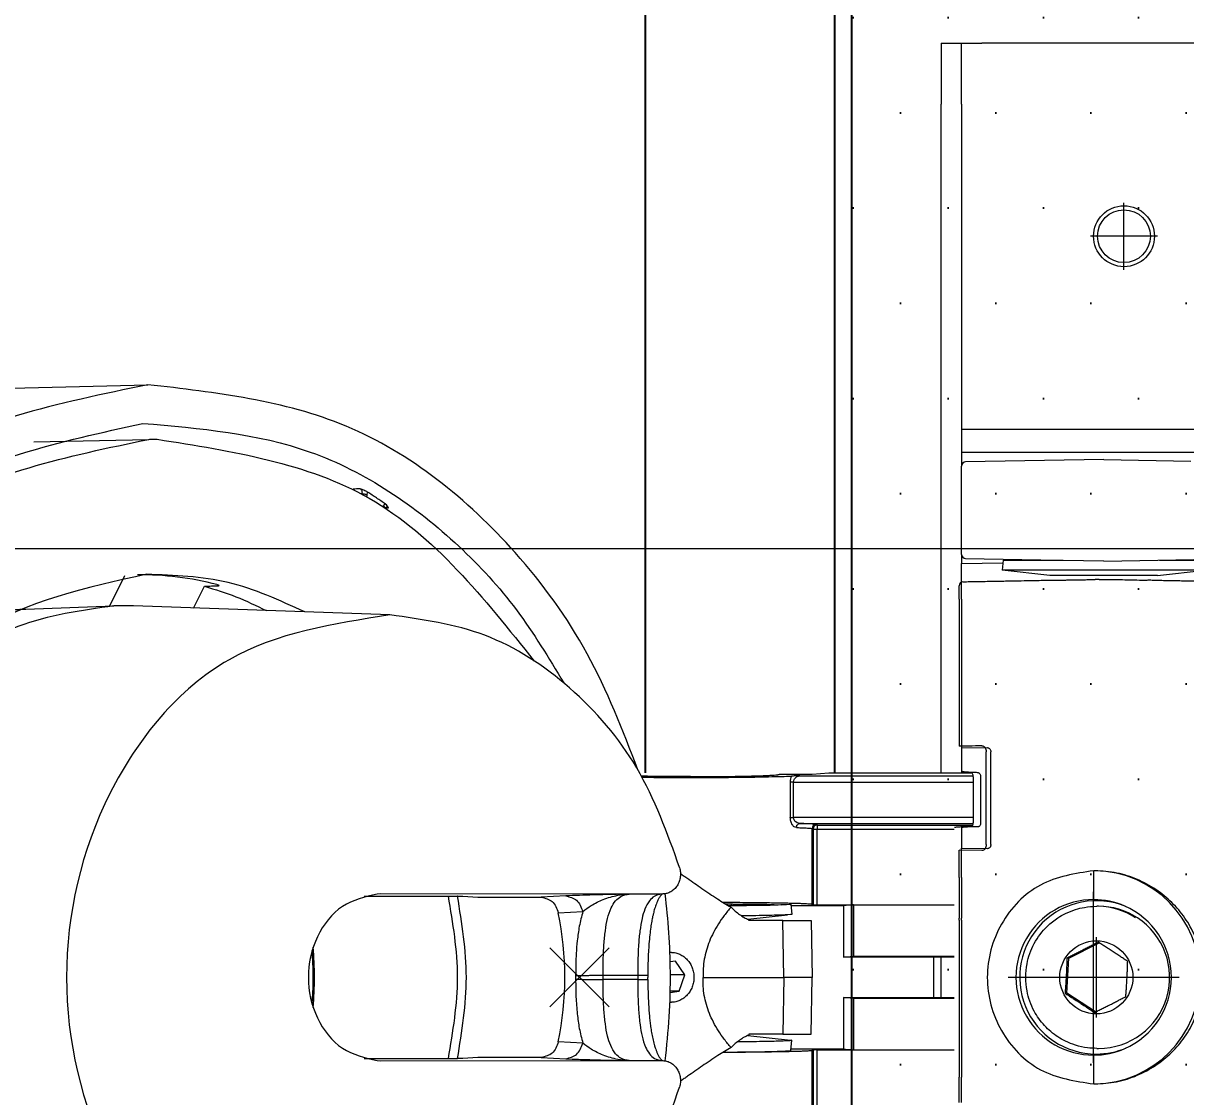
# Model space of a CAD drawing. Header units: millimetres. Extents: x 1734 to 22014, y 983 to 3953.
# Drawn here: x 11753 to 11810.3, y 2185.3 to 2238.1 of the extents above; entities that cross this region are included whole.
import ezdxf

# ---------------------------------------------------------------- set-up
doc = ezdxf.new("R2010")
doc.units = ezdxf.units.MM
doc.linetypes.add('DOT_CENTER', pattern=[14, 12, -1, 0, -1])
for name, color, linetype in [('LD_base', 144, 'Continuous'), ('LD_beam', 240, 'Continuous'), ('LD_quote', 242, 'Continuous')]:
    doc.layers.add(name, color=color, linetype=linetype)
doc.layers.add('LD_light', color=240, linetype='Continuous', lineweight=5)
doc.layers.add('LD_text', color=7, linetype='Continuous', lineweight=9)
doc.styles.add('SIMPLEX', font='SIMPLEX.SHX', dxfattribs={"width": 0.65})
doc.dimstyles.new('Illuminazione 1_100', dxfattribs={"dimtxt": 9, "dimasz": 3, "dimexe": 0.05, "dimexo": 0.05, "dimgap": 1.5, "dimtad": 0, "dimdec": 0, "dimlfac": -1, "dimzin": 0, "dimdsep": 46, "dimtxsty": 'SIMPLEX', "dimblk": 'LINEET2S', "dimcen": 0, "dimdle": 0.1, "dimse1": 1, "dimse2": 1, "dimclrd": 7, "dimclrt": 256, "dimadec": 0, "dimazin": 0, "dimtfac": 1, "dimtdec": 0, "dimtix": 1, "dimtmove": 2, "dimatfit": 3, "dimldrblk": 'OBLIQUE', "dimfxl": 1, "dimtolj": 1, "dimarcsym": 0})

# ---------------------------------------------------------------- blocks, each defined once
blk = doc.blocks.new('LINEET2S')
at = {"color": 5}
blk.add_line((0.5, 0.5), (-0.5, -0.5), dxfattribs=at)
blk.add_line((-1, 0), (0, 0))
blk = doc.blocks.new('*D152')
at = {"layer": 'DEFPOINTS', "color": 0, "transparency": 16777216}
for p in [(11443.833, 2471.157), (11913.833, 2471.157), (11913.833, 2037.637)]:
    blk.add_point(p, dxfattribs=at)
at = {"layer": 'LD_quote', "color": 7, "lineweight": -2, "transparency": 16777216}
for p, q in [((11446.833, 2037.637), (11669.812, 2037.637)), ((11910.833, 2037.637), (11687.855, 2037.637))]:
    blk.add_line(p, q, dxfattribs=at)
at = {"layer": 'LD_quote', "color": 7, "lineweight": -2, "transparency": 16777216, "xscale": 3, "yscale": 3, "zscale": 3, "rotation": 180}
blk.add_blockref('LINEET2S', (11443.833, 2037.637), dxfattribs=at)
at = {"layer": 'LD_quote', "color": 7, "lineweight": -2, "transparency": 16777216, "xscale": 3, "yscale": 3, "zscale": 3}
blk.add_blockref('LINEET2S', (11913.833, 2037.637), dxfattribs=at)
at = {"layer": 'LD_quote', "transparency": 16777216, "insert": (11678.833, 2037.637), "char_height": 9, "attachment_point": 5, "style": 'SIMPLEX'}
blk.add_mtext('\\A1;470', dxfattribs=at)
blk = doc.blocks.new('_Oblique')
at = {"color": 0, "linetype": 'ByBlock', "lineweight": -2}
blk.add_line((-0.5, -0.5), (0.5, 0.5), dxfattribs=at)
blk = doc.blocks.new('*D155')
at = {"layer": 'DEFPOINTS', "color": 0, "transparency": 16777216}
for p in [(11798.244, 2262.657), (11798.244, 2119.657), (11890.01, 2119.657)]:
    blk.add_point(p, dxfattribs=at)
at = {"layer": 'LD_quote', "color": 7, "lineweight": -2, "transparency": 16777216}
for p, q in [((11890.01, 2259.657), (11890.01, 2199.621)), ((11890.01, 2122.657), (11890.01, 2182.693))]:
    blk.add_line(p, q, dxfattribs=at)
at = {"layer": 'LD_quote', "color": 7, "lineweight": -2, "transparency": 16777216, "xscale": 3, "yscale": 3, "zscale": 3}
for p, rotation in [((11890.01, 2262.657), 90), ((11890.01, 2119.657), 270)]:
    blk.add_blockref('LINEET2S', p, dxfattribs=dict(at, rotation=rotation))
at = {"layer": 'LD_quote', "transparency": 16777216, "insert": (11890.01, 2191.157), "char_height": 9, "attachment_point": 5, "rotation": 90, "style": 'SIMPLEX'}
blk.add_mtext('\\A1;143', dxfattribs=at)
blk = doc.blocks.new('basepuremagnetrealepianta')
at = {"layer": 'LD_light', "linetype": 'Continuous'}
for p, q in [((-4.6, -5.4089), (-4.6, -10.2)), ((-2.7, -10.2), (-2.7, -5.4089)), ((-2.5865, -10.3), (-2.5865, -5.4)), ((-2.05, -9.6), (-2.0619, -8.9197)), ((-2.0548, -9.3243), (-2.0548, -9.1054)), ((-1.9798, -9.3346), (-2.0051, -9.1)), ((-2.0051, -9.1), (-2.0051, -10.1)), ((-2.55, -9.6), (-2.5425, -9.1699)), ((-1.9798, -9.3346), (-1.9798, -9.4)), ((-1.9798, -9.4), (-1.9798, -9.8)), ((-2.55, -9.6), (-2.5381, -10.2803)), ((-2.0548, -9.8), (-2.051, -9.6)), ((-2.051, -9.6), (-2.05, -9.6)), ((-1.96, -9.6024), (-1.96, -9.5826)), ((-1.96, -9.622), (-1.96, -9.6419)), ((-0.3829, -9.6493), (-0.525, -9.6493)), ((-0.0944, -9.7725), (-0.1706, -9.623)), ((0.1706, -9.6403), (0.0785, -9.7817)), ((0.35, -9.6345), (0.35, -9.6249)), ((0.525, -9.6493), (0.3829, -9.6493)), ((-0.0944, -9.7725), (-0.0944, -9.781)), ((0.0785, -9.7817), (-0.0944, -9.7725)), ((0.0785, -9.7817), (0.0785, -9.7901)), ((-2.0629, -10.2803), (-2.0548, -9.8184)), ((-2.0548, -9.8184), (-2.0548, -9.8)), ((-2.0548, -9.8184), (-2.0548, -9.8)), ((-2.0548, -10.0946), (-2.0548, -9.8184)), ((-1.9798, -9.8), (-1.9798, -9.8654)), ((-1.9798, -9.8654), (-2.0051, -10.1)), ((-2.0548, -10.0946), (-2.0051, -10.1)), ((-2.0378, -10.3), (-2.0413, -10.0961)), ((-1.1305, -10.1706), (-1.1305, -10.1717)), ((-1.1305, -10.1717), (-1.1283, -10.3)), ((-0.6541, -10.1784), (-1.1109, -10.1784)), ((-0.6542, -10.1556), (-1.1108, -10.1556)), ((-0.6367, -10.3), (-0.6345, -10.1717)), ((-0.6345, -10.1717), (-0.6345, -10.1706)), ((-4.6, -10.3), (-4.6, -10.2)), ((-2.7, -10.3), (-2.7, -10.2)), ((-0.988, -10.2062), (-0.7615, -10.2062)), ((-0.6245, -10.1999), (-0.6267, -10.3122)), ((-4.3, -10.3), (-4.6, -10.3)), ((-4.6, -10.4), (-4.6, -10.3)), ((-4.3, -10.3), (-2.7, -10.3)), ((-2.7, -10.3), (-2.5181, -10.3)), ((-2.5, -10.3), (-2.5181, -10.3)), ((-2.5, -10.3), (-2.5181, -10.3)), ((-2.0829, -10.3), (-2.5, -10.3)), ((-2.0829, -10.3), (-2.5, -10.3)), ((-2.0829, -10.3), (-2.0378, -10.3)), ((-2.0829, -10.3), (-2.0378, -10.3)), ((-1.9281, -10.3), (-2.0378, -10.3)), ((-1.9281, -10.3), (-2.0378, -10.3)), ((-1.8622, -10.3), (-1.9281, -10.3)), ((-1.8622, -10.3), (-1.9281, -10.3)), ((-1.8622, -10.3), (-1.8422, -10.3)), ((-1.8622, -10.3), (-1.8422, -10.3)), ((-1.8422, -10.3), (-1.63, -10.3)), ((-1.8422, -10.3), (-1.63, -10.3)), ((-1.63, -10.3), (-1.53, -10.3)), ((-1.63, -10.3), (-1.53, -10.3)), ((-1.53, -10.3), (-1.3181, -10.3)), ((-1.53, -10.3), (-1.3181, -10.3)), ((-1.3181, -10.3), (-1.3083, -10.3)), ((-1.3181, -10.3), (-1.3083, -10.3)), ((-1.3083, -10.3), (-1.2987, -10.3)), ((-1.3083, -10.3), (-1.2987, -10.3)), ((-1.2987, -10.3), (-1.1383, -10.3)), ((-1.2987, -10.3), (-1.1383, -10.3)), ((-1.1383, -10.3), (-1.1283, -10.3)), ((-1.1383, -10.3), (-1.1283, -10.3)), ((-1.1283, -10.3), (-1.015, -10.3)), ((-1.1283, -10.3), (-1.015, -10.3)), ((-1.1283, -10.3), (-1.015, -10.3)), ((-1.015, -10.3), (-1.008, -10.3)), ((-1.015, -10.3), (-1.008, -10.3)), ((-0.7374, -10.3), (-0.6367, -10.3)), ((-0.7374, -10.3), (-0.6367, -10.3)), ((-0.7374, -10.3), (-0.6367, -10.3)), ((-0.6349, -10.3), (-0.6367, -10.3)), ((-0.6349, -10.3), (-0.6367, -10.3)), ((-0.6349, -10.3), (-0.6367, -10.3)), ((-0.6267, -10.3), (-0.6349, -10.3)), ((-0.6267, -10.3), (-0.6349, -10.3)), ((-0.6267, -10.3), (-0.6349, -10.3)), ((-0.6167, -10.2999), (-0.6267, -10.3)), ((-0.6167, -10.2999), (-0.6267, -10.3)), ((-0.6167, -10.2999), (-0.6267, -10.3)), ((-0.4923, -10.2999), (-0.6167, -10.2999)), ((-0.4923, -10.2999), (-0.6167, -10.2999)), ((-0.4923, -10.2999), (-0.6167, -10.2999)), ((-0.4923, -10.2999), (-0.3013, -10.3)), ((-0.4923, -10.2999), (-0.3013, -10.3)), ((-0.3013, -10.3), (-0.2917, -10.3)), ((-0.3013, -10.3), (-0.2917, -10.3)), ((-0.2819, -10.3), (-0.2917, -10.3)), ((-0.2819, -10.3), (-0.2917, -10.3)), ((-0.2819, -10.3), (-0.1998, -10.3)), ((-0.2819, -10.3), (-0.1998, -10.3)), ((-0.1998, -10.3), (-0.1, -10.3)), ((-0.1998, -10.3), (-0.1, -10.3)), ((-0.1, -10.3), (0.1, -10.3)), ((-0.1, -10.3), (0.1, -10.3)), ((0.1, -10.3), (0.1998, -10.3)), ((0.1, -10.3), (0.1998, -10.3)), ((0.1998, -10.3), (0.2819, -10.3)), ((0.1998, -10.3), (0.2819, -10.3)), ((0.2819, -10.3), (0.2917, -10.3)), ((0.2819, -10.3), (0.2917, -10.3)), ((0.2917, -10.3), (0.3013, -10.3)), ((0.2917, -10.3), (0.3013, -10.3)), ((0.3013, -10.3), (0.4923, -10.2999)), ((0.3013, -10.3), (0.4923, -10.2999)), ((0.6167, -10.2999), (0.4923, -10.2999)), ((0.6167, -10.2999), (0.4923, -10.2999)), ((0.6167, -10.2999), (0.4923, -10.2999)), ((-1.8622, -10.3122), (-1.9281, -10.3122)), ((-1.8622, -10.3122), (-1.8422, -10.3122)), ((-1.8422, -10.3122), (-1.63, -10.3122)), ((-1.63, -10.3122), (-1.53, -10.3122)), ((-1.53, -10.3122), (-1.3181, -10.3122)), ((-1.3181, -10.3122), (-1.3083, -10.3122)), ((-1.3083, -10.3122), (-1.2987, -10.3122)), ((-1.2987, -10.3122), (-1.1383, -10.3122)), ((-0.6167, -10.3121), (-0.6267, -10.3122)), ((-0.4923, -10.3121), (-0.6167, -10.3121)), ((-0.4923, -10.3121), (-0.3013, -10.3122)), ((-0.3013, -10.3122), (-0.2917, -10.3122)), ((-0.2819, -10.3122), (-0.2917, -10.3122)), ((-0.2819, -10.3122), (-0.1998, -10.3122)), ((-0.1998, -10.3122), (-0.1, -10.3122)), ((-0.1, -10.3122), (0.1, -10.3122)), ((0.1, -10.3122), (0.1998, -10.3122)), ((0.1998, -10.3122), (0.2819, -10.3122)), ((0.2819, -10.3122), (0.2917, -10.3122)), ((0.2917, -10.3122), (0.3013, -10.3122)), ((0.3013, -10.3122), (0.4923, -10.3121)), ((0.6167, -10.3121), (0.4923, -10.3121)), ((-4.6, -10.4), (-4.3, -10.4)), ((-1.008, -10.4), (-4.3, -10.4)), ((0.1, -10.4), (-0.1, -10.4))]:
    blk.add_line(p, q, dxfattribs=at)
at = {"layer": 'LD_light', "linetype": 'DOT_CENTER'}
for p, q in [((0, -9.2282), (0, -10.0706)), ((-3.65, -9.335), (-3.65, -9.665)), ((0, -9.4382), (0, -9.8342)), ((-3.485, -9.5), (-3.815, -9.5)), ((0.4212, -9.6494), (-0.4212, -9.6494)), ((0.198, -9.6362), (-0.198, -9.6362))]:
    blk.add_line(p, q, dxfattribs=at)
at = {"layer": 'LD_light', "linetype": 'Continuous'}
for centre, radius in [((-3.65, -9.5), 0.15), ((-3.65, -9.5), 0.13), ((0, -9.6362), 0.18)]:
    blk.add_circle(centre, radius, dxfattribs=at)
for centre, radius, start, end in [((0, -9.6494), 0.525, 0.7268, 179.2731), ((0, -9.6494), 0.3829, 23.5736, 156.4264), ((0, -9.6249), 0.35, 0, 146.9803), ((0, -9.6249), 0.35, 146.9803, 180), ((-0.0001, -9.6347), 0.3501, 146.942, 178.3912), ((0, -9.6494), 0.3829, 156.4264, 179.9825), ((0, -9.6362), 0.3776, 157.2704, 0), ((0, -9.6362), 0.3776, 0, 22.7296), ((0, -9.6494), 0.3829, 0.0175, 23.5736), ((0, -9.6492), 0.525, 179.2928, 180.007), ((0, -9.6494), 0.3829, 179.9825, 0.0175), ((0, -9.6297), 0.3501, 179.2147, 180.7853), ((0, -9.6297), 0.3501, 359.2147, 0.7853), ((0, -9.646), 0.525, 359.643, 0.357), ((-2.5181, -10.28), 0.02, 181, 270), ((-2.0829, -10.28), 0.02, 270, 359), ((-1.9281, -10.2922), 0.02, 183.604, 269.8816)]:
    blk.add_arc(centre, radius, start, end, dxfattribs=at)
for points in [[(-1.9561, -9.3872), (-1.9563, -9.3868), (-1.9565, -9.3863), (-1.9561, -9.3618), (-1.9556, -9.3348), (-1.9551, -9.3055), (-1.9546, -9.2745), (-1.954, -9.2421), (-1.9534, -9.2088), (-1.9528, -9.1752), (-1.9522, -9.145), (-1.9517, -9.1179), (-1.9513, -9.0939), (-1.9509, -9.0727), (-1.9506, -9.0543), (-1.9503, -9.0385), (-1.95, -9.0252), (-1.9498, -9.0142), (-1.9497, -9.0053), (-1.9495, -8.9985), (-1.9492, -8.9817), (-1.9489, -8.9672), (-1.9487, -8.9552), (-1.9485, -8.9456), (-1.9483, -8.9385), (-1.9482, -8.934), (-1.9482, -8.9329), (-1.9481, -8.932), (-1.9481, -8.9315), (-1.9481, -8.931)], [(0.525, -9.6427), (0.5139, -9.5364), (0.4824, -9.4349), (0.4333, -9.3438), (0.3696, -9.2656), (0.294, -9.2012), (0.2062, -9.152), (0.1071, -9.1197), (0.0015, -9.1079), (-0.1044, -9.1192), (-0.204, -9.151), (-0.2922, -9.2), (-0.3683, -9.2642), (-0.4324, -9.3424), (-0.482, -9.4336), (-0.5138, -9.5356), (-0.525, -9.6427)], [(-1.9566, -9.4122), (-1.9565, -9.4077), (-1.9564, -9.4034), (-1.9562, -9.3947), (-1.9561, -9.3898), (-1.9561, -9.3877), (-1.9561, -9.3872)], [(-1.96, -9.5826), (-1.9586, -9.5069), (-1.9566, -9.4122)], [(-0.0785, -9.4817), (-0.0897, -9.4985), (-0.1014, -9.516), (-0.1134, -9.5344), (-0.1257, -9.5532)], [(0.0944, -9.4909), (0.0739, -9.4894), (0.0526, -9.4879), (0.0306, -9.4865), (0.0083, -9.4853), (-0.0142, -9.4841), (-0.0363, -9.4832), (-0.0578, -9.4824), (-0.0785, -9.4817)], [(0.173, -9.6451), (0.1636, -9.6264), (0.1539, -9.607), (0.144, -9.5873), (0.1338, -9.5672), (0.1236, -9.5473), (0.1136, -9.5278), (0.1039, -9.5089), (0.0944, -9.4909)], [(-0.1257, -9.5532), (-0.138, -9.5721), (-0.1501, -9.5909), (-0.1617, -9.6091), (-0.173, -9.6267)], [(-1.96, -9.622), (-1.9599, -9.6122), (-1.96, -9.6024)], [(-1.9564, -9.8122), (-1.9568, -9.787), (-1.9572, -9.7642), (-1.9577, -9.7357), (-1.9585, -9.6892), (-1.959, -9.6658), (-1.96, -9.6419)], [(-0.525, -9.6493), (-0.4547, -9.9113), (-0.2625, -10.1032), (0, -10.1734), (0.2625, -10.1032), (0.4547, -9.9113), (0.525, -9.6493)], [(0.35, -9.6345), (0.347, -9.6801), (0.3341, -9.7388), (0.3142, -9.7885), (0.2934, -9.8251), (0.2372, -9.8916), (0.1662, -9.9422), (0.0662, -9.9778), (0, -9.9842), (-0.0662, -9.9778), (-0.1662, -9.9422), (-0.2519, -9.8773), (-0.2934, -9.8251), (-0.3142, -9.7885), (-0.3341, -9.7388), (-0.3448, -9.6942), (-0.35, -9.6345)], [(-0.173, -9.6267), (-0.1636, -9.6446), (-0.1539, -9.6633), (-0.144, -9.6827), (-0.1338, -9.7025), (-0.1236, -9.7227), (-0.1136, -9.7425), (-0.1039, -9.7621), (-0.0944, -9.781)], [(0.1257, -9.7166), (0.138, -9.6978), (0.1501, -9.6795), (0.1618, -9.6619), (0.173, -9.6451)], [(0.0785, -9.7901), (0.0897, -9.7725), (0.1014, -9.7543), (0.1134, -9.7356), (0.1257, -9.7166)], [(-0.0944, -9.781), (-0.0739, -9.7816), (-0.0526, -9.7825), (-0.0306, -9.7834), (-0.0083, -9.7845), (0.0142, -9.7858), (0.0363, -9.7872), (0.0578, -9.7886), (0.0785, -9.7901)], [(-1.9561, -9.837), (-1.9561, -9.8342), (-1.9562, -9.829), (-1.9563, -9.8226), (-1.9564, -9.8161), (-1.9564, -9.8142), (-1.9564, -9.8122)], [(-1.9481, -10.2934), (-1.9485, -10.2767), (-1.9492, -10.2412), (-1.9496, -10.2229), (-1.9501, -10.1946), (-1.9509, -10.1543), (-1.9518, -10.1002), (-1.9524, -10.0676), (-1.9533, -10.0219), (-1.9543, -9.963), (-1.9556, -9.8906), (-1.956, -9.8641), (-1.9561, -9.837)], [(-1.14, -10.1999), (-1.1395, -10.1948), (-1.1371, -10.19), (-1.1331, -10.1859), (-1.1322, -10.1851), (-1.1305, -10.1839)], [(-1.1305, -10.1706), (-1.1293, -10.1654), (-1.1256, -10.1607), (-1.119, -10.157), (-1.1108, -10.1556)], [(-1.1305, -10.1839), (-1.1223, -10.1801), (-1.1126, -10.1784), (-1.1118, -10.1784), (-1.1109, -10.1784)], [(-0.6542, -10.1556), (-0.6463, -10.1569), (-0.6394, -10.1607), (-0.6357, -10.1654), (-0.6345, -10.1706)], [(-0.6541, -10.1784), (-0.6535, -10.1784), (-0.6529, -10.1784), (-0.6428, -10.1801), (-0.6345, -10.1839)], [(-0.6345, -10.1839), (-0.6335, -10.1846), (-0.6319, -10.1859), (-0.6263, -10.1926), (-0.6245, -10.1999)], [(-1.14, -10.1999), (-1.1389, -10.2646), (-1.1383, -10.3122)], [(-1.0078, -10.2172), (-1.0085, -10.2357), (-1.0092, -10.2522), (-1.01, -10.2664), (-1.0109, -10.2783), (-1.0118, -10.2877), (-1.0128, -10.2945), (-1.0133, -10.2969), (-1.0139, -10.2986), (-1.0144, -10.2993), (-1.015, -10.3)], [(-1.0078, -10.2172), (-1.0063, -10.2131), (-1.0023, -10.2098), (-0.9957, -10.2071), (-0.988, -10.2062)], [(-0.7615, -10.2062), (-0.7534, -10.2072), (-0.747, -10.2098), (-0.7432, -10.2132), (-0.7417, -10.2172)], [(-0.7417, -10.2172), (-0.7413, -10.2361), (-0.7409, -10.2527), (-0.7405, -10.267), (-0.74, -10.2788), (-0.7394, -10.2881), (-0.7388, -10.2947), (-0.7385, -10.2969), (-0.7383, -10.2978), (-0.7375, -10.2997), (-0.7374, -10.3)]]:
    blk.add_spline(points, degree=3, dxfattribs=at)
blk = doc.blocks.new('braccettoespotmodulepianta')
at = {"layer": 'LD_light', "linetype": 'Continuous'}
for p, q in [((-1.008, 9.854), (-1.0078, 10.5553)), ((-0.992, 9.7115), (-0.992, 10.566)), ((-0.988, 10.5663), (-0.7615, 10.5663)), ((-0.962, 9.6808), (-0.962, 10.5663)), ((-0.7877, 10.5663), (-0.7877, 9.6808)), ((-0.7577, 9.7118), (-0.7577, 10.566)), ((-0.7503, 9.7969), (-0.7503, 10.5643)), ((-0.7303, 9.7969), (-0.7303, 10.4725)), ((-0.3568, 9.9765), (-0.3576, 10.4725)), ((-0.1039, 9.9765), (-0.1039, 10.4725)), ((-0.0998, 10.4725), (-0.1, 9.9264)), ((0.1, 9.9264), (0.0998, 10.4725)), ((0.1039, 10.4725), (0.1039, 9.9765)), ((0.3568, 9.9765), (0.3576, 10.4725)), ((0.1, 10.3725), (-0.1, 10.3725)), ((-0.3576, 9.7969), (-0.3568, 9.9765)), ((-0.3568, 9.9765), (-0.1039, 9.9765)), ((-0.1, 9.9264), (-0.1039, 9.9765)), ((0.1039, 9.9765), (0.1, 9.9264)), ((0.1039, 9.9765), (0.3568, 9.9765)), ((0.3576, 9.7969), (0.3568, 9.9765)), ((-0.3542, 9.6702), (-0.3542, 9.9264)), ((-0.3542, 9.9264), (-0.1, 9.9264)), ((0.1, 9.9264), (0.3542, 9.9264)), ((0.3542, 9.9264), (0.3542, 9.6702)), ((-1, 9.7725), (-1.008, 9.854)), ((-0.7503, 9.7969), (-0.7527, 9.7921)), ((-0.7503, 9.7969), (-0.7303, 9.7969)), ((-0.7303, 9.7769), (-0.7303, 9.7969)), ((-0.3576, 9.7969), (-0.7303, 9.7969)), ((0.7303, 9.7969), (0.3576, 9.7969)), ((-1, 9.6095), (-1, 9.7725)), ((-0.7327, 9.7721), (-0.7303, 9.7769)), ((-0.3604, 9.7721), (-0.7327, 9.7721)), ((-0.7303, 9.7769), (-0.358, 9.7769)), ((-0.3604, 9.7721), (-0.358, 9.7769)), ((-0.28, 9.7676), (0, 9.7725)), ((-0.28, 9.6284), (-0.28, 9.7676)), ((0, 9.7725), (0, 9.6321)), ((0.28, 9.7676), (0, 9.7725)), ((0.28, 9.6284), (0.28, 9.7676)), ((0.358, 9.7769), (0.7303, 9.7769)), ((0.358, 9.7769), (0.3604, 9.7721)), ((0.7327, 9.7721), (0.3604, 9.7721)), ((-0.962, 9.6808), (-0.962, 9.6643)), ((-0.7877, 9.6808), (-0.962, 9.6808)), ((-0.7877, 9.6644), (-0.7877, 9.6808)), ((-0.962, 9.6643), (-0.7877, 9.6644)), ((-0.36, 9.6671), (-0.3103, 9.6725)), ((-0.36, 9.5483), (-0.3564, 9.6228)), ((-0.3543, 9.6677), (-0.3542, 9.6702)), ((-0.3089, 9.6659), (-0.3078, 9.6508)), ((-0.2864, 9.4546), (-0.3078, 9.6508)), ((0, 9.6321), (-0.28, 9.6284)), ((-0.28, 9.6284), (-0.28, 9.4603)), ((0, 9.2352), (0, 9.6321)), ((0, 9.6321), (0.28, 9.6284)), ((0.28, 9.6284), (0.28, 9.4603)), ((0.2864, 9.4547), (0.3089, 9.6659)), ((0.36, 9.6671), (0.3098, 9.6725)), ((0.3542, 9.6702), (0.3543, 9.6677)), ((-0.36, 9.3928), (-0.36, 9.5483)), ((-0.3616, 9.3725), (-0.3521, 9.3725)), ((-0.0117, 9.1455), (-0.0802, 9.0996)), ((0.0685, 9.1171), (-0.0117, 9.1455)), ((-0.0117, 9.1455), (-0.0117, 9.0736)), ((0.0754, 9.0728), (0.0685, 9.1171)), ((0.0685, 9.1171), (0.0685, 9.073)), ((-0.0802, 9.0996), (-0.0759, 9.0728)), ((-0.4106, 9.0411), (-0.4105, 9.0369)), ((-0.4105, 9.0369), (-0.4098, 9.034)), ((-0.4098, 9.034), (-0.4102, 9.0319)), ((-0.4102, 9.0319), (-0.4102, 8.8712)), ((0.4102, 9.0319), (0.4103, 9.0361)), ((0.4102, 8.8712), (0.4102, 9.0319)), ((0.4103, 9.0361), (0.4106, 9.0411)), ((-0.0109, 8.963), (0, 8.9626)), ((-0.0108, 8.9621), (0, 8.9626)), ((0.0108, 8.963), (0, 8.9626)), ((-0.0103, 8.913), (0.0103, 8.913)), ((-0.0103, 8.7422), (-0.0103, 8.913)), ((0.0103, 8.913), (0.0103, 8.7422)), ((-0.4102, 8.8712), (-0.4105, 7.6455)), ((0.4105, 7.6455), (0.4102, 8.8712)), ((-0.3176, 8.5216), (-0.324, 8.6423)), ((-0.0096, 8.607), (0.0096, 8.607)), ((0.324, 8.6423), (0.3176, 8.5216)), ((-0.4009, 8.5581), (-0.3948, 8.4373)), ((0.3948, 8.4373), (0.4009, 8.5581)), ((-0.3948, 8.1249), (-0.3948, 8.4373)), ((0.3948, 8.4373), (0.3948, 8.1249)), ((-0.4, 8.0517), (-0.3948, 8.1249)), ((0.3948, 8.1249), (0.4, 8.0517)), ((-0.4, 8.025), (-0.4, 8.0517)), ((-0.4, 8.025), (-0.4, 8.0233)), ((-0.4, 8.025), (-0.4, 8.0233)), ((-0.4, 7.5656), (-0.4, 8.0233)), ((0.4, 8.0517), (0.4, 8.025)), ((0.4, 8.0233), (0.4, 8.025)), ((0.4, 8.0233), (0.4, 8.025)), ((0.4, 7.5656), (0.4, 8.0233)), ((0.4, 7.5656), (0.4, 8.0233)), ((-1.785, 7.6922), (-1.8292, 6.4284)), ((-2.331, 7.6695), (-2.3231, 7.6605)), ((-0.4105, 7.6455), (-0.4101, 7.6293)), ((0.4101, 7.6293), (0.4105, 7.6455)), ((-2.3766, 7.5802), (-2.3896, 7.5817)), ((-1.9309, 6.8484), (-1.9288, 6.8474)), ((-1.9288, 6.8474), (-1.9294, 6.8499)), ((-1.8188, 6.7247), (-1.926, 6.7783)), ((-2.8487, 3.7476), (-2.9188, 6.4996)), ((-2.6377, 5.9373), (-2.6496, 6.5038)), ((-1.977, 6.384), (-1.8284, 6.3096)), ((-1.814, 5.8979), (-1.8292, 6.3325))]:
    blk.add_line(p, q, dxfattribs=at)
at = {"layer": 'LD_light', "color": 253, "linetype": 'DOT_CENTER'}
for p, q in [((-0.1458, 8.4804), (0.1458, 8.7721)), ((-0.1458, 8.7721), (0.1458, 8.4804))]:
    blk.add_line(p, q, dxfattribs=at)
at = {"layer": 'LD_light', "linetype": 'Continuous'}
for centre, radius, start, end in [((-0.7303, 9.7969), 0.02, 180, 270), ((-0.7327, 9.7921), 0.02, 180.0175, 270.0175), ((-0.962, 9.7331), 0.0688, 244.9044, 270), ((0, 6.9534), 1.6001, 78.5528, 101.4472), ((-2.2949, 7.6454), 0.0434, 114.0395, 146.2374), ((-2.2998, 7.6758), 0.0158, 143.9411, 181.07), ((-2.3026, 7.6762), 0.0131, 183.123, 222.8973), ((-0.4849, 6.4608), 1.4978, 165.345, 180.4597), ((-0.4573, 6.3805), 1.3727, 177.9997, 182.0003)]:
    blk.add_arc(centre, radius, start, end, dxfattribs=at)
for points in [[(-0.988, 10.5663), (-0.9952, 10.5655), (-1.0024, 10.5627), (-1.0064, 10.5592), (-1.0078, 10.5553)], [(-0.7417, 10.5552), (-0.7431, 10.5591), (-0.747, 10.5627), (-0.7542, 10.5655), (-0.7615, 10.5663)], [(-0.7417, 10.5552), (-0.7413, 10.5364), (-0.7409, 10.5198), (-0.7405, 10.5055), (-0.74, 10.4937), (-0.7394, 10.4844), (-0.7388, 10.4778), (-0.7385, 10.4756), (-0.7383, 10.4747), (-0.738, 10.4735), (-0.738, 10.4734)], [(-0.3568, 9.9765), (-0.3564, 9.9718), (-0.3561, 9.9667), (-0.3558, 9.9611), (-0.3554, 9.955), (-0.3551, 9.9485), (-0.3548, 9.9416), (-0.3545, 9.9342), (-0.3542, 9.9264)], [(0.3542, 9.9264), (0.3545, 9.9342), (0.3548, 9.9416), (0.3551, 9.9485), (0.3554, 9.955), (0.3558, 9.9611), (0.3561, 9.9667), (0.3564, 9.9718), (0.3568, 9.9765)], [(-0.358, 9.7769), (-0.358, 9.7771), (-0.3579, 9.7785), (-0.3578, 9.78), (-0.3577, 9.783), (-0.3577, 9.7861), (-0.3577, 9.7897), (-0.3576, 9.7933), (-0.3576, 9.7969)], [(0.3576, 9.7969), (0.3576, 9.7933), (0.3577, 9.7897), (0.3577, 9.7861), (0.3577, 9.783), (0.3578, 9.7805), (0.3578, 9.7795), (0.358, 9.7772), (0.358, 9.7769)], [(-0.7527, 9.7921), (-0.7533, 9.7903), (-0.7539, 9.7863), (-0.7546, 9.7795), (-0.7553, 9.7691), (-0.7558, 9.7599), (-0.7564, 9.7477), (-0.757, 9.7318), (-0.7577, 9.7118)], [(-0.7377, 9.6944), (-0.7369, 9.7164), (-0.7361, 9.7349), (-0.7353, 9.7499), (-0.7345, 9.7611), (-0.7336, 9.7685), (-0.7327, 9.7721)], [(-0.3701, 9.3312), (-0.3698, 9.3893), (-0.3693, 9.444), (-0.3688, 9.4948), (-0.3683, 9.5412), (-0.3676, 9.583), (-0.367, 9.62), (-0.3663, 9.6523), (-0.3656, 9.68), (-0.3649, 9.7034), (-0.3642, 9.7227), (-0.3635, 9.7382), (-0.3628, 9.7504), (-0.362, 9.7619), (-0.3611, 9.7689), (-0.3604, 9.7721)], [(0.3604, 9.7721), (0.3611, 9.7689), (0.362, 9.7619), (0.3628, 9.7504), (0.3635, 9.7382), (0.3642, 9.7227), (0.3649, 9.7034), (0.3656, 9.68), (0.3663, 9.6523), (0.367, 9.62), (0.3676, 9.583), (0.3683, 9.5412), (0.3688, 9.4948), (0.3693, 9.444), (0.3698, 9.3893), (0.3701, 9.3312)], [(-0.962, 9.6808), (-0.9741, 9.6837), (-0.9846, 9.6923), (-0.9887, 9.6987), (-0.992, 9.7115)], [(-0.992, 9.7115), (-0.9918, 9.7003), (-0.9917, 9.6894), (-0.9915, 9.6791), (-0.9912, 9.6708)], [(-0.7577, 9.7118), (-0.7588, 9.7043), (-0.7651, 9.6924), (-0.7754, 9.6838), (-0.7877, 9.6808)], [(-0.7377, 9.6944), (-0.7415, 9.6839), (-0.7516, 9.6745), (-0.7684, 9.667), (-0.7877, 9.6644)], [(-0.7377, 9.6944), (-0.7518, 9.6995), (-0.7577, 9.7118)], [(-0.9856, 8.9352), (-0.9846, 9.0488), (-0.9843, 9.1662), (-0.9845, 9.2807), (-0.9853, 9.3864), (-0.9865, 9.4794), (-0.988, 9.5578), (-0.9896, 9.6212), (-0.9912, 9.6708)], [(-0.36, 9.6671), (-0.3592, 9.6644), (-0.3586, 9.6606)], [(-0.3586, 9.6606), (-0.3558, 9.6045), (-0.3535, 9.5008), (-0.352, 9.3607)], [(-0.3103, 9.6725), (-0.3095, 9.6697), (-0.3089, 9.6659)], [(-0.3078, 9.6508), (-0.3049, 9.5634), (-0.3028, 9.4247)], [(0.3089, 9.6659), (0.3094, 9.6698), (0.3098, 9.6725)], [(0.3098, 9.6725), (0.3113, 9.6667), (0.3127, 9.6498), (0.314, 9.6225), (0.3152, 9.5855), (0.3162, 9.5394), (0.3171, 9.4847), (0.3179, 9.4222), (0.3179, 9.413), (0.318, 9.4037)], [(0.3682, 9.3343), (0.3677, 9.3911), (0.3672, 9.4444), (0.3666, 9.4938), (0.3658, 9.5384), (0.365, 9.5766), (0.3641, 9.6084), (0.3631, 9.6337), (0.3621, 9.652), (0.3611, 9.6632), (0.36, 9.6671)], [(-0.9886, 9.1725), (-0.9886, 9.2251), (-0.9889, 9.2791), (-0.9894, 9.3333), (-0.9898, 9.3731), (-0.9904, 9.4115), (-0.9911, 9.4479), (-0.9919, 9.4814), (-0.9928, 9.5117), (-0.9937, 9.5382), (-0.9947, 9.5606), (-0.9958, 9.5788), (-0.9969, 9.5926), (-0.9979, 9.6022), (-0.9984, 9.6054), (-0.999, 9.6077), (-0.9995, 9.6086), (-1, 9.6095)], [(-0.3453, 9.3725), (-0.3264, 9.3934), (-0.3095, 9.415), (-0.2952, 9.4371), (-0.2842, 9.46)], [(-0.28, 9.4603), (-0.2807, 9.4603), (-0.2814, 9.4602), (-0.2833, 9.4601), (-0.2842, 9.46)], [(0.28, 9.4603), (0.2807, 9.4603), (0.2814, 9.4602), (0.2828, 9.4601), (0.2842, 9.46)], [(0.2842, 9.46), (0.2953, 9.4371), (0.3096, 9.4149), (0.3265, 9.3934), (0.3453, 9.3725)], [(-0.5114, 9.1235), (-0.4988, 9.1417), (-0.4877, 9.1577), (-0.4381, 9.2293), (-0.3864, 9.3059), (-0.3453, 9.3725)], [(-0.3624, 9.3435), (-0.3621, 9.3553), (-0.3619, 9.3655), (-0.3615, 9.3741), (-0.3612, 9.3811), (-0.3609, 9.3863), (-0.3606, 9.39), (-0.3605, 9.391), (-0.36, 9.3928)], [(-0.3453, 9.3725), (-0.3049, 9.3392), (-0.2633, 9.3102), (-0.2207, 9.2858), (-0.1773, 9.266), (-0.1333, 9.251), (-0.089, 9.2409), (-0.0444, 9.2356), (0, 9.2352)], [(0.3453, 9.3725), (0.3049, 9.3392), (0.2633, 9.3102), (0.2207, 9.2858), (0.1773, 9.266), (0.1333, 9.251), (0.089, 9.2409), (0.0444, 9.2356), (0, 9.2352)], [(0.3453, 9.3725), (0.3855, 9.3072), (0.4365, 9.2315), (0.4872, 9.1584), (0.4987, 9.1419), (0.5114, 9.1235)], [(-0.9886, 9.1725), (-0.9886, 9.143), (-0.9887, 9.1129), (-0.9888, 9.0824), (-0.989, 9.0517), (-0.9893, 9.0211), (-0.9896, 8.9908), (-0.99, 8.9611), (-0.9904, 8.9324)], [(-0.1229, 9.0788), (-0.1223, 9.0893), (-0.1206, 9.0998), (-0.1176, 9.1101), (-0.1136, 9.1203), (-0.1022, 9.1395), (-0.0869, 9.1565), (-0.0683, 9.1707), (-0.0471, 9.1813), (-0.024, 9.1879), (0, 9.1901)], [(0, 9.1901), (0.024, 9.1879), (0.047, 9.1813), (0.0682, 9.1707), (0.0869, 9.1566), (0.1021, 9.1396), (0.1135, 9.1204), (0.1206, 9.0998), (0.123, 9.0788)], [(-0.5407, 9.1194), (-1.0316, 8.9079), (-1.4252, 8.5774), (-1.6845, 8.159), (-1.785, 7.6922)], [(-0.5407, 9.1194), (-0.5177, 9.1233), (-0.4943, 9.1224), (-0.4717, 9.1168), (-0.4514, 9.1068), (-0.4342, 9.093), (-0.4213, 9.0761), (-0.4166, 9.0668), (-0.4132, 9.057), (-0.4115, 9.0491), (-0.4106, 9.0411)], [(0.4106, 9.0411), (0.4138, 9.0591), (0.4213, 9.0762), (0.4343, 9.0931), (0.4515, 9.1069), (0.4719, 9.1168), (0.4944, 9.1224), (0.506, 9.1234), (0.5178, 9.1233), (0.5294, 9.1219), (0.5407, 9.1194)], [(1.785, 7.6922), (1.6845, 8.159), (1.4252, 8.5774), (1.0316, 8.9079), (0.5407, 9.1194)], [(0.4114, 9.0485), (0.1937, 9.0681), (-0.0265, 9.0736), (-0.2199, 9.0665), (-0.4114, 9.0485)], [(-0.1229, 9.0788), (-0.1229, 9.0751), (-0.1227, 9.0714)], [(0.1227, 9.0714), (0.1229, 9.0751), (0.123, 9.0788)], [(-0.4102, 9.0319), (-0.3986, 8.9946), (-0.3763, 8.9706), (-0.3363, 8.9485), (-0.2896, 8.9342), (-0.2294, 8.9236), (-0.1621, 8.9171), (-0.0737, 8.9134), (-0.0103, 8.913)], [(-0.4098, 9.034), (-0.4068, 9.0301), (-0.3996, 9.0238), (-0.3866, 9.0157), (-0.3624, 9.0046), (-0.3373, 8.9961), (-0.3149, 8.9901), (-0.2989, 8.9864), (-0.2762, 8.9819), (-0.2466, 8.9771), (-0.2096, 8.9724), (-0.1649, 8.9682), (-0.1247, 8.9656), (-0.0877, 8.9639), (-0.0555, 8.963), (-0.0294, 8.9625), (-0.0108, 8.9621)], [(0.0103, 8.913), (0.0864, 8.9137), (0.1624, 8.9171), (0.2344, 8.9243), (0.2897, 8.9342), (0.3436, 8.9516), (0.3765, 8.9707), (0.3989, 8.9952), (0.4102, 9.0319)], [(0.0108, 8.963), (0.0719, 8.9635), (0.1323, 8.966), (0.1905, 8.9704), (0.215, 8.973), (0.2425, 8.9765), (0.2717, 8.9811), (0.3015, 8.987), (0.3308, 8.9943), (0.3376, 8.9962), (0.3477, 8.9994), (0.36, 9.0037), (0.3734, 9.0092), (0.3867, 9.0157), (0.3988, 9.0232), (0.4046, 9.0279), (0.4079, 9.0313), (0.4095, 9.0335), (0.4099, 9.0344), (0.4103, 9.0361)], [(-0.0103, 8.913), (-0.0104, 8.9199), (-0.0105, 8.9292), (-0.0105, 8.9396), (-0.0106, 8.9496), (-0.0107, 8.9559), (-0.0108, 8.9596), (-0.0108, 8.9607), (-0.0108, 8.9621)], [(0.0103, 8.913), (0.0104, 8.9228), (0.0105, 8.9361), (0.0106, 8.9496), (0.0107, 8.9553), (0.0108, 8.963)], [(-1.0222, 8.9136), (-1.5934, 8.6639), (-2.0922, 8.3087), (-2.7145, 7.4758), (-2.9188, 6.4996)], [(-0.4102, 8.8712), (-0.4083, 8.7878), (-0.4059, 8.6947), (-0.4037, 8.626), (-0.4009, 8.5581)], [(-0.324, 8.6423), (-0.3537, 8.6839), (-0.3828, 8.7422), (-0.404, 8.8147), (-0.4102, 8.8712)], [(-0.0103, 8.7422), (-0.0831, 8.7428), (-0.1346, 8.7448), (-0.1621, 8.7464), (-0.2298, 8.7533), (-0.2894, 8.7644), (-0.3422, 8.7824), (-0.3764, 8.8038), (-0.3985, 8.83), (-0.4102, 8.8712)], [(0.4102, 8.8712), (0.3984, 8.8298), (0.3763, 8.8037), (0.3364, 8.7798), (0.2893, 8.7644), (0.2295, 8.7533), (0.1618, 8.7464), (0.0857, 8.7429), (0.0103, 8.7422)], [(0.4102, 8.8712), (0.404, 8.8147), (0.3828, 8.7422), (0.3537, 8.6839), (0.324, 8.6423)], [(0.4009, 8.5581), (0.4035, 8.6214), (0.4059, 8.6947), (0.4083, 8.7878), (0.4102, 8.8712)], [(0.0103, 8.7422), (0, 8.7423), (-0.0103, 8.7422)], [(-0.0096, 8.607), (-0.0097, 8.6163), (-0.0097, 8.6329), (-0.0098, 8.6464), (-0.0099, 8.6676), (-0.01, 8.6867), (-0.0101, 8.7059), (-0.0102, 8.7279), (-0.0103, 8.7422)], [(0.0096, 8.607), (0.0097, 8.6208), (0.0097, 8.6329), (0.0098, 8.6464), (0.0099, 8.6676), (0.01, 8.6867), (0.0101, 8.7059), (0.0102, 8.7279), (0.0103, 8.7422)], [(-0.4009, 8.5581), (-0.3793, 8.6114), (-0.324, 8.6423)], [(-0.324, 8.6423), (-0.2513, 8.6251), (-0.1802, 8.615), (-0.1174, 8.6098), (-0.0096, 8.607)], [(0.0096, 8.607), (0.0964, 8.6087), (0.1803, 8.615), (0.2514, 8.6251), (0.324, 8.6423)], [(0.4009, 8.5581), (0.3793, 8.6114), (0.324, 8.6423)], [(-2.7283, 6.474), (-2.5869, 7.2997), (-2.1229, 8.0313), (-1.8099, 8.3149), (-1.4501, 8.5481)], [(-0.3948, 8.4373), (-0.3731, 8.4911), (-0.3176, 8.5216)], [(0.3176, 8.5216), (0.3731, 8.4911), (0.3948, 8.4373)], [(-2.65, 6.5455), (-2.3593, 7.5905), (-1.5574, 8.4023)], [(-0.4, 8.0233), (0, 8.0669), (0.4, 8.0233)], [(-0.4, 7.9786), (0, 8.0236), (0.4, 7.9786)], [(-2.3121, 7.6673), (-2.3124, 7.6762), (-2.3126, 7.6851)], [(-1.785, 7.6922), (-1.5642, 6.8993), (-0.9085, 6.3139), (0, 6.0989), (0.9085, 6.3139), (1.5642, 6.8993), (1.785, 7.6922)], [(-2.331, 7.6695), (-2.3608, 7.6259), (-2.3896, 7.5817)], [(-2.3121, 7.6673), (-2.3129, 7.6669), (-2.3137, 7.6665), (-2.3154, 7.6658), (-2.3172, 7.6649), (-2.3182, 7.6643), (-2.3192, 7.6637), (-2.3211, 7.6622), (-2.3231, 7.6605)], [(-2.3231, 7.6605), (-2.3208, 7.6586), (-2.3187, 7.6565)], [(-0.4101, 7.6293), (-0.3491, 7.4585), (-0.1998, 7.335), (0, 7.29), (0.1998, 7.335), (0.3491, 7.4585), (0.4101, 7.6293)], [(-2.3896, 7.5817), (-2.3944, 7.5732), (-2.3986, 7.5639), (-2.4023, 7.5546), (-2.4057, 7.5454)], [(-2.3823, 7.5536), (-2.3822, 7.5557), (-2.3819, 7.5585), (-2.3814, 7.5618), (-2.3806, 7.5656), (-2.3797, 7.5695), (-2.3787, 7.5734), (-2.3776, 7.577), (-2.3766, 7.5802)], [(-2.3663, 7.5785), (-2.3715, 7.5791), (-2.3766, 7.5802)], [(-2.4057, 7.5454), (-2.4015, 7.55), (-2.3958, 7.5531), (-2.3891, 7.5544), (-2.3823, 7.5536)], [(-2.4057, 7.5454), (-2.4051, 7.5277), (-2.4045, 7.5101)], [(-2.3822, 7.5507), (-2.3823, 7.5521), (-2.3823, 7.5536)], [(-2.3823, 7.5536), (-2.3822, 7.5536), (-2.3812, 7.5533)], [(0.1486, 7.3141), (0, 7.3201), (-0.1486, 7.3141)], [(0.1328, 7.3091), (0.0586, 7.313), (0, 7.3139), (-0.0665, 7.3127), (-0.1327, 7.3091)], [(-1.7997, 7.2722), (-1.9442, 6.8955), (-1.9849, 6.4935)], [(-1.926, 6.7783), (-1.8743, 6.9333), (-1.8063, 7.0828)], [(-1.9294, 6.8499), (-1.9295, 6.8498), (-1.9299, 6.8494), (-1.9318, 6.8459), (-1.9339, 6.8398)], [(-1.926, 6.7783), (-1.9267, 6.7955), (-1.9274, 6.8128), (-1.9281, 6.8301), (-1.9288, 6.8474)], [(-2.6496, 6.5038), (-2.6499, 6.5246), (-2.65, 6.5455)], [(-2.9188, 6.4996), (-2.5103, 5.255), (-1.4443, 4.3484), (0, 4.0173), (1.4443, 4.3484), (2.5103, 5.255), (2.9188, 6.4996)], [(2.7283, 6.474), (2.3358, 5.3225), (1.3409, 4.4865), (0, 4.1816), (-1.3409, 4.4865), (-2.3358, 5.3225), (-2.7283, 6.474)], [(2.6496, 6.5038), (2.2787, 5.374), (1.3111, 4.5511), (0, 4.2505), (-1.3111, 4.5511), (-2.2787, 5.374), (-2.6496, 6.5038)], [(-1.9849, 6.4935), (-1.6993, 5.6558), (-0.9755, 5.0475), (0, 4.8258), (0.9755, 5.0475), (1.6993, 5.6558), (1.9849, 6.4935)], [(-1.8292, 6.3325), (-1.7283, 5.8595), (-1.4683, 5.4345), (-1.2956, 5.2612), (-1.0972, 5.1121)], [(-1.8107, 5.8394), (-1.8126, 5.8687), (-1.814, 5.8979)]]:
    blk.add_spline(points, degree=3, dxfattribs=at)

msp = doc.modelspace()

# ---------------------------------------------------------------- hatches: boundary and pattern name
at = {"layer": 'LD_beam'}
h = msp.add_hatch(dxfattribs=at)
h.set_pattern_fill('DOTS', color=256, scale=75, angle=180)
h.set_pattern_definition([(180, (-7075.638, 2346.231), (-2.34375, -4.6875), [0, -4.6875])])
h.paths.add_polyline_path([(11793.833, 2341.157), (11913.833, 2341.157), (11913.833, 2041.157), (11793.833, 2041.157)])

# ---------------------------------------------------------------- linework, layer by layer
at = {"layer": 'LD_base'}
for p, q in [((11783.674, 2201.237), (11783.674, 2471.157)), ((11793.003, 2201.236), (11793.003, 2471.157))]:
    msp.add_line(p, q, dxfattribs=at)
at = {"layer": 'LD_beam', "elevation": -0.001}
msp.add_lwpolyline([(11793.833, 2341.157), (11913.833, 2341.157), (11913.833, 2041.157), (11793.833, 2041.157)], close=True, dxfattribs=at)
at = {"layer": 'LD_text'}
msp.add_line((11740.686, 2212.274), (12000.743, 2212.274), dxfattribs=at)

# ---------------------------------------------------------------- block references
at = {"layer": 'LD_light', "xscale": 10, "yscale": 10, "zscale": 10, "rotation": 270}
for name, p in [('basepuremagnetrealepianta', (11902.244, 2191.157)), ('braccettoespotmodulepianta', (11694.158, 2191.157))]:
    msp.add_blockref(name, p, dxfattribs=at)

# ---------------------------------------------------------------- dimensions: what is measured, and where the dimension line sits
at = {"layer": 'LD_quote'}
dim = msp.add_linear_dim(base=(11913.833, 2037.637), p1=(11443.833, 2471.157), p2=(11913.833, 2471.157), dimstyle='Illuminazione 1_100', dxfattribs=at)
dim.commit()
dim.dimension.update_dxf_attribs({"geometry": '*D152', "text_midpoint": (11678.833, 2037.637)})
dim = msp.add_linear_dim(base=(11890.01, 2119.657), p1=(11798.244, 2262.657), p2=(11798.244, 2119.657), angle=90, dimstyle='Illuminazione 1_100', dxfattribs=at)
dim.commit()
dim.dimension.update_dxf_attribs({"geometry": '*D155', "text_midpoint": (11890.01, 2191.157)})

doc.saveas('drawing.dxf')
